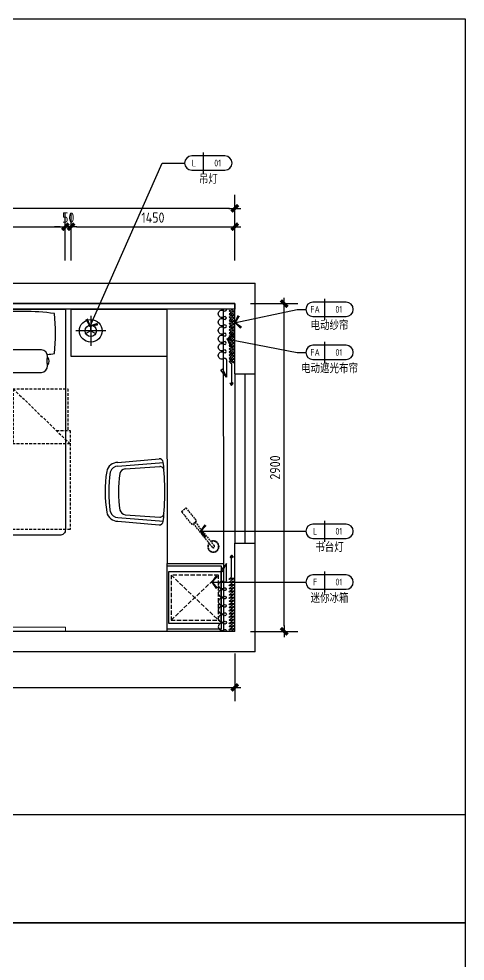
# Model space of a CAD drawing. Extents: x 220391 to 385981, y 332279 to 483868.
# Drawn here: x 263647 to 267600, y 475532 to 483868 of the extents above; entities that cross this region are included whole.
import ezdxf
from ezdxf.enums import TextEntityAlignment as Align

# ---------------------------------------------------------------- set-up
doc = ezdxf.new("R2010")
doc.units = 0
doc.header["$MEASUREMENT"] = 0
doc.linetypes.add('DOM-虚线', pattern=[0.35, 0.25, -0.1])
doc.linetypes.add('HIDDEN', pattern=[0.375, 0.25, -0.125, 0, 0])
for name, color, linetype in [('0-索引文字', 50, 'Continuous'), ('F-平面灯具(0.15)-DOM', 1, 'Continuous'), ('F-活动家私(0.25)-DOM', 51, 'Continuous'), ('F-窗帘(0.12)-DOM', 120, 'Continuous'), ('墙体', 4, 'Continuous')]:
    doc.layers.add(name, color=color, linetype=linetype)
doc.layers.add('卫生器具', color=7, linetype='Continuous', lineweight=15)
doc.styles.add('DOM-romans.shx', font='dim.shx')
doc.styles.add('st', font='', dxfattribs={"width": 0.7})
doc.styles.add('家具平面底图$0$st', font='')
doc.styles.get('st').set_extended_font_data('SimSun')
doc.styles.get('家具平面底图$0$st').set_extended_font_data('YouYuan')
doc.dimstyles.new('DOM_DIM_1 80', dxfattribs={"dimscale": 60, "dimtxt": 1.5, "dimasz": 0.8, "dimexe": 2, "dimexo": 1.5, "dimgap": 0.6, "dimtad": 1, "dimdec": 0, "dimrnd": 5, "dimzin": 12, "dimdsep": 46, "dimtxsty": 'DOM-romans.shx', "dimblk": 'DOM_Dimension_Tick', "dimcen": 0.125, "dimclrd": 44, "dimclre": 44, "dimclrt": 50, "dimadec": 0, "dimazin": 0, "dimtfac": 1, "dimtdec": 0, "dimtix": 1, "dimtmove": 2, "dimatfit": 3, "dimldrblk": 'DOM_Leader_Arrow', "dimfxl": 0, "dimtvp": 1, "dimtolj": 1, "dimtzin": 0, "dimarcsym": 0})

# ---------------------------------------------------------------- blocks, each defined once
blk = doc.blocks.new('A$C24FB7273')
at = {"color": 8, "linetype": 'HIDDEN', "ltscale": 100}
for p in [(-704.2, -212.5), (-1191.3, -717)]:
    blk.add_line(p, (-1191.3, -212.5), dxfattribs=at)
blk.add_lwpolyline([(0, -675), (-1950, -675, -0.414214), (-2000, -625), (-2000, 625, -0.414214), (-1950, 675), (0, 675)], format="xyb", close=True)
for points in [[(-1072.6, -594), (-1072.6, -717), (-1950, -717), (-1950, 715.5), (-1072.6, 715.5), (-1072.6, -212.5)], [(-1072.6, 693.8), (-704.2, 693.8), (-704.2, -695.4), (-1072.6, -695.4)], [(-704.2, -212.5), (-1191.3, -717)]]:
    blk.add_lwpolyline(points, dxfattribs=at)
at = {"color": 8}
for points in [[(-559, 157.2), (-559, 478.5, -0.392708), (-499.8, 533.5, -0.035252), (-491.5, 532.9, 0.092308), (-426.5, 532.9, -0.035252), (-418.1, 533.5, -0.392708), (-359, 478.5), (-359, 157.2, -0.392708), (-418.1, 102.3, -0.035252), (-426.5, 102.9, 0.092308), (-491.5, 102.9, -0.035252), (-499.8, 102.3, -0.392708), (-559, 157.2, 27.022466)], [(-426.5, 532.9, 0.307692), (-491.5, 532.9, -1.888889)], [(-426.5, 102.9, -0.307692), (-491.5, 102.9, 1.888889)], [(-426.5, -86.7, 0.307692), (-491.5, -86.7, -1.888889)], [(-559, -141.1), (-559, -462.4, 0.392708), (-499.8, -517.3, 0.035252), (-491.5, -516.7, -0.092308), (-426.5, -516.7, 0.035252), (-418.1, -517.3, 0.392708), (-359, -462.4), (-359, -141.1, 0.392708), (-418.1, -86.2, 0.035252), (-426.5, -86.7, -0.092308), (-491.5, -86.7, 0.035252), (-499.8, -86.2, 0.392708), (-559, -141.1, -27.022466)], [(-426.5, -516.7, -0.307692), (-491.5, -516.7, 1.888889)]]:
    blk.add_lwpolyline(points, format="xyb", dxfattribs=at)
for centre, radius, start, end in [((3293.2, 181.1), 3709.4, 173.5905, 174.59393), ((-224.7, -1310.4), 1912.9, 84.39105, 95.04685), ((-2294.8, 303.1), 2275.6, 353.45522, 7.32959), ((3293.2, 331.1), 3709.4, 183.52528, 184.47157), ((-229, 1946.7), 1912.9, 264.72401, 275.85099), ((3293.2, -314.9), 3709.4, 175.52843, 176.47472), ((-229, -1930.5), 1912.9, 84.14901, 95.27599), ((-2294.8, -287), 2275.6, 352.67041, 6.54478), ((3293.2, -164.9), 3709.4, 185.40607, 186.4095), ((-224.7, 1326.5), 1912.9, 264.95315, 275.60895)]:
    blk.add_arc(centre, radius, start, end, dxfattribs=at)
at = {"layer": 'F-活动家私(0.25)-DOM', "color": 8, "style": '家具平面底图$0$st', "width": 0.8}
blk.add_text('1350*2000', height=100, rotation=180, dxfattribs=at).set_placement((-1514.8, 557.2), align=Align.MIDDLE_CENTER)
blk = doc.blocks.new('做成ACAD TuKuai0337')
at = {"color": 57, "linetype": 'Continuous'}
for points in [[(0, 193), (0, -193)], [(193, 0), (-193, 0)], [(0, 0), (0, 73)]]:
    blk.add_lwpolyline(points, dxfattribs=at)
at = {"color": 58, "linetype": 'Continuous'}
for points in [[(0, 0), (-63, -36)], [(0, 0), (63, -36)]]:
    blk.add_lwpolyline(points, dxfattribs=at)
at = {"linetype": 'Continuous'}
blk.add_circle((0, 0), 146, dxfattribs=at)
at = {"color": 57, "linetype": 'Continuous'}
blk.add_circle((0, 0), 72.9, dxfattribs=at)
blk = doc.blocks.new('ehrhhh')
at = {"color": 0}
blk.add_line((292356.6, 467829.6), (315961.1, 467829.6), dxfattribs=at)
blk.add_lwpolyline([(292356.6, 474869.8), (315961.1, 474869.8), (315961.1, 466871.5), (292356.6, 466871.5)], close=True, dxfattribs=at)
blk = doc.blocks.new('A$C487077fa')
at = {"color": 53}
for p, q in [((-415.3, 260.9), (-50.8, 292.3)), ((-414.9, 228.3), (-13.2, 260.7)), ((-414.9, -228.3), (-13.2, -260.7)), ((-415.3, -260.9), (-50.8, -292.3))]:
    blk.add_line(p, q, dxfattribs=at)
at = {"color": 8}
for p, q in [((-352.5, 203), (-44.7, 223.2)), ((-350.1, -203.2), (-44.7, -223.2))]:
    blk.add_line(p, q, dxfattribs=at)
at = {"color": 53}
for centre, radius, start, end in [((-414.3, 157.7), 103.2, 90.55398, 167.72857), ((-47.8, 257.7), 34.7, 5.82364, 95), ((-2574.6, 0), 2574.6, 0, 5.81254), ((647.6, 0), 1176.5, 171.21904, 188.83407), ((647.6, 0), 1143.9, 171.21904, 188.83407), ((-414.2, 157.5), 70.8, 90.53615, 165.96254), ((-2574.6, 0), 2574.6, 354.18746, 0), ((-414.2, -157.5), 103.3, 192.92393, 269.41741), ((-414.1, -157.2), 71, 195.02359, 269.39601), ((-47.8, -257.7), 34.7, 265, 354.17636)]:
    blk.add_arc(centre, radius, start, end, dxfattribs=at)
at = {"color": 8}
for centre, radius, start, end in [((-348.8, 153.6), 49.6, 94.26021, 170.81167), ((-41.7, 188.6), 34.7, 4.25834, 95), ((647.6, 0), 1057.7, 171.21904, 188.83407), ((-344, -148), 55.5, 195.00779, 263.66303), ((-41.7, -188.6), 34.7, 265, 355.74166)]:
    blk.add_arc(centre, radius, start, end, dxfattribs=at)
blk = doc.blocks.new('GFAGA')
at = {"layer": 'F-活动家私(0.25)-DOM', "color": 1, "linetype": 'DOM-虚线', "ltscale": 150}
for p, q in [((-420, 0), (0, 400)), ((-420, 400), (0, 0))]:
    blk.add_line(p, q, dxfattribs=at)
blk.add_lwpolyline([(-420, 0), (0, 0), (0, 400), (-420, 400)], close=True, dxfattribs=at)
blk = doc.blocks.new('A$C9f55a01e')
at = {"layer": 'F-活动家私(0.25)-DOM', "color": 8}
blk.add_lwpolyline([(480, 480), (480, 20), (20, 20), (20, 480)], close=True, dxfattribs=at)
blk.add_blockref('GFAGA', (459.9, 50), dxfattribs=at)
blk = doc.blocks.new('A$Cfbbf359a')
at = {"layer": 'F-平面灯具(0.15)-DOM', "linetype": 'DOM-虚线', "ltscale": 60}
blk.add_lwpolyline([(-385.4, 166.9), (-244.5, 115.6), (-261.6, 68.6), (-402.5, 119.9)], close=True, dxfattribs=at)
blk.add_lwpolyline([(-249.6, 101.5), (3.4, 9.4, -1), (-3.4, -9.4), (-256.5, 82.7)], format="xyb", close=True, dxfattribs=at)
for radius in [50, 47]:
    blk.add_arc((0, 0), radius, 171.53696, 148.46304, dxfattribs=at)
blk = doc.blocks.new('布帘及纱帘平面-DW')
at = {"layer": 'F-窗帘(0.12)-DOM', "color": 1, "linetype": 'Continuous'}
for p, q in [((-515.2, -32791.5), (-578.7, -32743.6)), ((-670, -32791.5), (-515.2, -32791.5)), ((-637.2, -32837.5), (-441.5, -32837.5))]:
    blk.add_line(p, q, dxfattribs=at)
at = {"layer": 'F-窗帘(0.12)-DOM', "color": 1, "linetype": 'Continuous', "flags": 128}
for points in [[(-965.3, -32791.5, -0.608416), (-975.9, -32771.1, 0.608416), (-1002.2, -32720.2, 0.608416), (-1028.5, -32771.1, -1.932003), (-1049.7, -32771.1, 0.608416), (-1076, -32720.3, 0.608416), (-1102.3, -32771.1, -0.608485), (-1112.9, -32791.6, -0.608485)], [(-670, -32791.5, -0.608416), (-680.6, -32771.1, 0.608416), (-707, -32720.2, 0.608416), (-733.3, -32771.1, -1.932003), (-754.4, -32771.1, 0.608416), (-780.8, -32720.2, 0.608416), (-807.1, -32771.1, -1.932003), (-828.2, -32771.1, 0.608416), (-854.6, -32720.2, 0.608416), (-880.9, -32771.1, -1.932003), (-902, -32771.1, 0.608416), (-928.4, -32720.2, 0.608416), (-954.7, -32771.1, -0.608416), (-965.3, -32791.5, 0.608416)]]:
    blk.add_lwpolyline(points, format="xyb", dxfattribs=at)
at = {"layer": 'F-窗帘(0.12)-DOM', "color": 1, "linetype": 'Continuous'}
for points in [[(-578.7, -32743.6), (-588, -32758.8), (-515.2, -32791.5)], [(-441.5, -32837.5), (-461.9, -32824.2), (-466.2, -32828.4), (-441.5, -32837.5)], [(-441.5, -32837.5), (-461.9, -32850.9), (-466.2, -32846.6), (-441.5, -32837.5)]]:
    blk.add_lwpolyline(points, dxfattribs=at)
at = {"layer": 'F-窗帘(0.12)-DOM', "color": 1, "linetype": 'Continuous', "extrusion": (0, 0, -1)}
for centre, start_param, end_param in [((-1105.9, -32837.6), 1.716714, 4.858306), ((-1091.9, -32837.6), -1.424879, 1.716714), ((-1077.9, -32837.6), 1.716714, 4.858306), ((-1063.9, -32837.6), -1.424879, 1.716714), ((-1049.9, -32837.6), 1.716714, 4.858306), ((-1036, -32837.6), -1.424879, 1.716714), ((-1022, -32837.6), 1.716714, 4.858306), ((-1008, -32837.6), -1.424879, 1.716714), ((-994, -32837.6), 1.716714, 4.858306), ((-980, -32837.6), -1.424879, 1.716714), ((-966, -32837.6), 1.716714, 4.858306), ((-952, -32837.6), -1.424879, 1.716714), ((-938, -32837.6), 1.716714, 4.858306), ((-924, -32837.6), -1.424879, 1.716714), ((-910, -32837.6), 1.716714, 4.858306), ((-896, -32837.6), -1.424879, 1.716714), ((-882, -32837.6), 1.716714, 4.858306), ((-868.1, -32837.6), -1.424879, 1.716714), ((-854.1, -32837.6), 1.716714, 4.858306), ((-840.1, -32837.6), -1.424879, 1.716714), ((-826.1, -32837.6), 1.716714, 4.858306), ((-812.1, -32837.6), -1.424879, 1.716714), ((-798.1, -32837.6), 1.716714, 4.858306), ((-784.1, -32837.6), -1.424879, 1.716714), ((-770.1, -32837.6), 1.716714, 4.858306), ((-756.1, -32837.6), -1.424879, 1.716714), ((-742.1, -32837.6), 1.716714, 4.858306), ((-728.1, -32837.6), -1.424879, 1.716714), ((-714.1, -32837.6), 1.716714, 4.858306), ((-700.2, -32837.6), -1.424879, 1.716714), ((-686.2, -32837.6), 1.716714, 4.858306), ((-672.2, -32837.6), -1.424879, 1.716714), ((-658.2, -32837.6), 1.716714, 4.858306), ((-644.2, -32837.5), -1.424879, 1.716714)]:
    blk.add_ellipse(centre, major_axis=(-12, 20.8), ratio=0.254545, start_param=start_param, end_param=end_param, dxfattribs=at)
blk = doc.blocks.new('A$Cc65caf1e')
at = {"layer": 'F-窗帘(0.12)-DOM', "color": 8, "rotation": 90}
blk.add_blockref('布帘及纱帘平面-DW', (-32857.8, 1097.2), dxfattribs=at)
blk = doc.blocks.new('DOM_Dimension_Tick')
at = {"color": 0, "linetype": 'ByBlock'}
for p, q in [((-1.09, 0), (0, 0)), ((0, 0), (1.09, 0))]:
    blk.add_line(p, q, dxfattribs=at)
at = {"color": 0, "linetype": 'Continuous', "const_width": 0.608}
blk.add_lwpolyline([(-0.61, -0.61), (0.61, 0.61)], dxfattribs=at)
blk = doc.blocks.new('*D550')
at = {"color": 44, "lineweight": -2, "transparency": 16777216}
for p, q in [((262709.6, 482148.7), (262709.6, 482149)), ((264059.6, 482148.7), (264059.6, 482149)), ((262757.6, 482029), (264011.6, 482029))]:
    blk.add_line(p, q, dxfattribs=at)
at = {"layer": 'Defpoints', "color": 0, "transparency": 16777216}
for p in [(264059.6, 482029), (262709.6, 481299, 1044096.2), (264059.6, 481299, 1044096.2)]:
    blk.add_point(p, dxfattribs=at)
at = {"color": 44, "lineweight": -2, "transparency": 16777216, "xscale": 48, "yscale": 48, "zscale": 48, "rotation": 180}
blk.add_blockref('DOM_Dimension_Tick', (262709.6, 482029), dxfattribs=at)
at = {"color": 44, "lineweight": -2, "transparency": 16777216, "xscale": 48, "yscale": 48, "zscale": 48}
blk.add_blockref('DOM_Dimension_Tick', (264059.6, 482029), dxfattribs=at)
at = {"color": 50, "transparency": 16777216, "insert": (263384.6, 482110), "char_height": 90, "attachment_point": 5, "style": 'DOM-romans.shx'}
blk.add_mtext('\\A1;1350', dxfattribs=at)
blk = doc.blocks.new('DOM_Leader_Arrow')
at = {"color": 0, "linetype": 'ByBlock'}
blk.add_line((0, 0), (-1.5, 0), dxfattribs=at)
for points in [[(-1.29, 1), (-0.89, 1.28), (-0.36, 0), (0, 0)], [(-1.29, -1), (-0.89, -1.28), (-0.36, 0), (0, 0)]]:
    blk.add_solid(points, dxfattribs=at)
blk = doc.blocks.new('*D551')
at = {"color": 44, "lineweight": -2, "transparency": 16777216}
for p, q in [((264109.6, 482148.7), (264109.6, 482149)), ((265559.6, 482148.7), (265559.6, 482149)), ((264157.6, 482029), (265511.6, 482029))]:
    blk.add_line(p, q, dxfattribs=at)
at = {"layer": 'Defpoints', "color": 0, "transparency": 16777216}
for p in [(265559.6, 482029), (264109.6, 481299, 1044096.2), (265559.6, 481348.9, 1044096.2)]:
    blk.add_point(p, dxfattribs=at)
at = {"color": 44, "lineweight": -2, "transparency": 16777216, "xscale": 48, "yscale": 48, "zscale": 48, "rotation": 180}
blk.add_blockref('DOM_Dimension_Tick', (264109.6, 482029), dxfattribs=at)
at = {"color": 44, "lineweight": -2, "transparency": 16777216, "xscale": 48, "yscale": 48, "zscale": 48}
blk.add_blockref('DOM_Dimension_Tick', (265559.6, 482029), dxfattribs=at)
at = {"color": 50, "transparency": 16777216, "insert": (264834.6, 482110), "char_height": 90, "attachment_point": 5, "style": 'DOM-romans.shx'}
blk.add_mtext('\\A1;1450', dxfattribs=at)
blk = doc.blocks.new('*D552')
at = {"color": 44, "lineweight": -2, "transparency": 16777216}
for p, q in [((257939.4, 482311.1), (257939.4, 482311.5)), ((265559.6, 482311.1), (265559.6, 482311.5)), ((265511.6, 482191.5), (257987.4, 482191.5))]:
    blk.add_line(p, q, dxfattribs=at)
at = {"layer": 'Defpoints', "color": 0, "transparency": 16777216}
for p in [(257939.4, 482191.5), (257939.4, 481349, 1044096.2), (265559.6, 481348.9, 1044096.2)]:
    blk.add_point(p, dxfattribs=at)
at = {"color": 44, "lineweight": -2, "transparency": 16777216, "xscale": 48, "yscale": 48, "zscale": 48, "rotation": 180}
blk.add_blockref('DOM_Dimension_Tick', (257939.4, 482191.5), dxfattribs=at)
at = {"color": 44, "lineweight": -2, "transparency": 16777216, "xscale": 48, "yscale": 48, "zscale": 48}
blk.add_blockref('DOM_Dimension_Tick', (265559.6, 482191.5), dxfattribs=at)
at = {"color": 50, "transparency": 16777216, "insert": (261749.5, 482272.5), "char_height": 90, "attachment_point": 5, "style": 'DOM-romans.shx'}
blk.add_mtext('\\A1;7620', dxfattribs=at)
blk = doc.blocks.new('A$C82975cfe')
at = {"color": 44}
blk.add_line((-300, 0), (120, 0), dxfattribs=at)
blk = doc.blocks.new('*D558')
at = {"color": 44, "lineweight": -2, "transparency": 16777216}
for p, q in [((265997.5, 478497), (265997.5, 481301)), ((266117.3, 481349), (266117.5, 481349)), ((266117.3, 478449), (266117.5, 478449))]:
    blk.add_line(p, q, dxfattribs=at)
at = {"layer": 'Defpoints', "color": 0, "transparency": 16777216}
for p in [(265559.6, 481349, 1044096.2), (265997.5, 481349), (265559.6, 478449, 1044096.2)]:
    blk.add_point(p, dxfattribs=at)
at = {"color": 44, "lineweight": -2, "transparency": 16777216, "xscale": 48, "yscale": 48, "zscale": 48}
for p, rotation in [((265997.5, 481349), 90), ((265997.5, 478449), 270)]:
    blk.add_blockref('DOM_Dimension_Tick', p, dxfattribs=dict(at, rotation=rotation))
at = {"color": 50, "transparency": 16777216, "insert": (265916.5, 479899), "char_height": 90, "attachment_point": 5, "rotation": 90, "style": 'DOM-romans.shx'}
blk.add_mtext('\\A1;2900', dxfattribs=at)
blk = doc.blocks.new('DOM-立面家具标注符号-002')
blk.add_line((0, 3.1), (0, -3.1))
at = {"color": 150}
blk.add_lwpolyline([(-3.4, 2.1, 1), (-3.4, -2.1), (6.4, -2.1, 1), (6.4, 2.1)], format="xyb", close=True, dxfattribs=at)
at = {"style": 'st', "width": 0.8, "flags": 4}
blk.add_attdef('ITEM6', text='', height=2.5, dxfattribs=at).set_placement((-6, 0), align=Align.MIDDLE_RIGHT)
at = {"style": 'DOM-romans.shx', "width": 0.8}
for tag, flags, p in [('NUM1', 12, (-2.75, 0)), ('NUM2', 4, (4.25, 0)), ('NUM4', 4, (1.5, -4.6)), ('NUM5', 4, (1.5, -7.6))]:
    blk.add_attdef(tag, text='', height=2, dxfattribs=dict(at, flags=flags)).set_placement(p, align=Align.MIDDLE)
at = {"style": 'st', "width": 0.8, "flags": 4}
blk.add_attdef('NUM3', text='', height=2.5, dxfattribs=at).set_placement((9, 0), align=Align.MIDDLE_LEFT)
blk.add_attdef('NUM7', text='', height=2.5, dxfattribs=at).set_placement((1.5, -10.85), align=Align.MIDDLE_CENTER)
blk = doc.blocks.new('DOM-立面家具标注符号')
blk.add_line((0, 3.1), (0, -3.1))
at = {"color": 150}
blk.add_lwpolyline([(-3.4, 2.1, 1), (-3.4, -2.1), (6.4, -2.1, 1), (6.4, 2.1)], format="xyb", close=True, dxfattribs=at)
at = {"style": 'st', "width": 0.8, "flags": 4}
blk.add_attdef('ITEM5', text='', height=2.5, dxfattribs=at).set_placement((-6, 0), align=Align.MIDDLE_RIGHT)
at = {"style": 'DOM-romans.shx', "width": 0.8}
for tag, flags, p in [('NUM1', 12, (-2.75, 0)), ('NUM2', 4, (4.25, 0)), ('NUM4', 4, (1.5, -4.6))]:
    blk.add_attdef(tag, text='', height=2, dxfattribs=dict(at, flags=flags)).set_placement(p, align=Align.MIDDLE)
at = {"style": 'st', "width": 0.8, "flags": 4}
blk.add_attdef('NUM3', text='', height=2.5, dxfattribs=at).set_placement((9, 0), align=Align.MIDDLE_LEFT)
blk.add_attdef('NUM6', text='', height=2.5, dxfattribs=at).set_placement((1.5, -8.35), align=Align.MIDDLE_CENTER)
blk = doc.blocks.new('*D559')
at = {"color": 44, "lineweight": -2, "transparency": 16777216}
for p, q in [((257987.4, 477952.6), (265511.6, 477952.6)), ((257939.4, 477832.8), (257939.4, 477832.6)), ((265559.6, 477832.8), (265559.6, 477832.6))]:
    blk.add_line(p, q, dxfattribs=at)
at = {"layer": 'Defpoints', "color": 0, "transparency": 16777216}
for p in [(257939.4, 478449, 1044096.2), (265559.6, 478449, 1044096.2), (265559.6, 477952.6)]:
    blk.add_point(p, dxfattribs=at)
at = {"color": 44, "lineweight": -2, "transparency": 16777216, "xscale": 48, "yscale": 48, "zscale": 48, "rotation": 180}
blk.add_blockref('DOM_Dimension_Tick', (257939.4, 477952.6), dxfattribs=at)
at = {"color": 44, "lineweight": -2, "transparency": 16777216, "xscale": 48, "yscale": 48, "zscale": 48}
blk.add_blockref('DOM_Dimension_Tick', (265559.6, 477952.6), dxfattribs=at)
at = {"color": 50, "transparency": 16777216, "insert": (261749.5, 478033.6), "char_height": 90, "attachment_point": 5, "style": 'DOM-romans.shx'}
blk.add_mtext('\\A1;7620', dxfattribs=at)
blk = doc.blocks.new('*D804')
at = {"color": 44, "lineweight": -2, "transparency": 16777216}
for p, q in [((264059.6, 482148.7), (264059.6, 482149)), ((264109.6, 482148.7), (264109.6, 482149)), ((264011.6, 482029), (263963.6, 482029)), ((264109.6, 482029), (264059.6, 482029)), ((264157.6, 482029), (264205.6, 482029))]:
    blk.add_line(p, q, dxfattribs=at)
at = {"layer": 'Defpoints', "color": 0, "transparency": 16777216}
for p in [(264059.6, 482029), (264059.6, 481299, 1044096.2), (264109.6, 481299, 1044096.2)]:
    blk.add_point(p, dxfattribs=at)
at = {"color": 44, "lineweight": -2, "transparency": 16777216, "xscale": 48, "yscale": 48, "zscale": 48}
blk.add_blockref('DOM_Dimension_Tick', (264059.6, 482029), dxfattribs=at)
at = {"color": 44, "lineweight": -2, "transparency": 16777216, "xscale": 48, "yscale": 48, "zscale": 48, "rotation": 180}
blk.add_blockref('DOM_Dimension_Tick', (264109.6, 482029), dxfattribs=at)
at = {"color": 50, "transparency": 16777216, "insert": (264084.6, 482110), "char_height": 90, "attachment_point": 5, "style": 'DOM-romans.shx'}
blk.add_mtext('\\A1;50', dxfattribs=at)

msp = doc.modelspace()

# ---------------------------------------------------------------- linework, layer by layer
at = {"color": 2}
for p, q in [((265461.9, 479049, 1044096.2), (265459.6, 481299, 1044096.2)), ((264957.3, 480899, 1044096.2), (264959.6, 479049, 1044096.2)), ((264959.6, 479049, 1044096.2), (265461.9, 479049, 1044096.2))]:
    msp.add_line(p, q, dxfattribs=at)
at = {"color": 4}
msp.add_line((265559.6, 480729, 1044096.2), (265559.6, 481348.9, 1044096.2), dxfattribs=at)
at = {"color": 8}
for p, q in [((265559.6, 480729, 1044096.2), (265560.9, 479229, 1044096.2)), ((265739.6, 479229, 1044096.2), (265739.6, 480729, 1044096.2))]:
    msp.add_line(p, q, dxfattribs=at)
at = {"color": 3}
msp.add_line((265649.6, 480729, 1044096.2), (265649.6, 479229, 1044096.2), dxfattribs=at)
at = {"color": 2, "elevation": 1044096.2}
for points in [[(265559.6, 481299), (260609.4, 481299), (260609.4, 481348.9), (265559.6, 481348.9)], [(264957.4, 480881), (264109.6, 480881), (264109.6, 481299), (264957.4, 481299)], [(264959.6, 478449), (264959.6, 479049), (265459.6, 479049), (265459.6, 478449)]]:
    msp.add_lwpolyline(points, close=True, dxfattribs=at)
msp.add_lwpolyline([(264959.6, 479049), (265459.6, 479049), (265459.6, 478449), (264959.6, 478449)], dxfattribs=at)
at = {"color": 8, "elevation": 1044096.2}
msp.add_lwpolyline([(264959.6, 479029), (265439.6, 479029), (265439.6, 478469), (264959.6, 478469)], dxfattribs=at)
at = {"layer": '卫生器具', "color": 1, "ltscale": 10, "elevation": 1044096.2}
msp.add_lwpolyline([(260609.4, 478485), (264059.6, 478485), (264059.6, 478449), (260609.4, 478449)], close=True, dxfattribs=at)
at = {"layer": '墙体'}
for p, q in [((258879.4, 481529, 1044096.2), (265739.6, 481529, 1044096.2)), ((265739.6, 480729, 1044096.2), (265739.6, 481529, 1044096.2)), ((265559.6, 481349.1, 1044096.2), (258879.4, 481349, 1044096.2)), ((265559.6, 480729, 1044096.2), (265739.6, 480729, 1044096.2)), ((265559.6, 478449, 1044096.2), (265559.6, 479229, 1044096.2)), ((265559.6, 479229, 1044096.2), (265739.6, 479229, 1044096.2)), ((265739.6, 478269, 1044096.2), (265739.6, 479229, 1044096.2)), ((265559.6, 478449, 1044096.2), (257939.4, 478449, 1044096.2)), ((265739.6, 478269, 1044096.2), (257759.4, 478269, 1044096.2))]:
    msp.add_line(p, q, dxfattribs=at)

# ---------------------------------------------------------------- block references
at = {"color": 4}
for name, p in [('ehrhhh', (-48360.7, 8998.3)), ('A$C487077fa', (264940, 479683.6)), ('A$Cc65caf1e', (265551.1, 478469, 1044096.2)), ('A$C9f55a01e', (264955.2, 478497.5, 1044096.2)), ('ehrhhh', (-48360.7, 1000))]:
    msp.add_blockref(name, p, dxfattribs=at)
for name, p, rotation in [('A$C82975cfe', (265559.6, 482191.5), 90.00000000000001), ('A$C82975cfe', (264057.2, 482029), 90.00000000000001), ('A$C82975cfe', (264109.6, 482029), 90.00000000000001), ('A$C82975cfe', (265559.6, 482029), 90.00000000000001), ('A$Cfbbf359a', (265369.9, 479199.3), 328.796135293141)]:
    msp.add_blockref(name, p, dxfattribs=dict(at, rotation=rotation))
at = {"color": 4, "xscale": -1}
for name, p, rotation in [('A$Cc65caf1e', (265551.1, 481279.7, 1044096.2), 180), ('A$C82975cfe', (265997.5, 481349), 180), ('A$C82975cfe', (265997.5, 478449), 180), ('A$C82975cfe', (265559.6, 477952.6), 90)]:
    msp.add_blockref(name, p, dxfattribs=dict(at, rotation=rotation))
at = {"layer": '0-索引文字'}
ref = msp.add_blockref('DOM-立面家具标注符号-002', (265280.4, 482591.9, 1044096.2), dxfattribs=dict(at, xscale=30, yscale=30, zscale=30))
ref.add_attrib('NUM1', 'L', dxfattribs={"layer": '0', "height": 60, "style": 'DOM-romans.shx', "width": 0.8}).set_placement((265197.9, 482591.9, 1044096.2), align=Align.MIDDLE)
ref.add_attrib('NUM2', '01', dxfattribs={"layer": '0', "height": 60, "style": 'DOM-romans.shx', "width": 0.8}).set_placement((265407.9, 482591.9, 1044096.2), align=Align.MIDDLE)
ref.add_attrib('NUM7', '吊灯', dxfattribs={"layer": '0', "height": 75, "style": 'st', "width": 0.8}).set_placement((265325.4, 482453.9, 1044096.2), align=Align.MIDDLE_CENTER)
ref = msp.add_blockref('DOM-立面家具标注符号-002', (266353.8, 481298, 1044096.2), dxfattribs=dict(at, xscale=30, yscale=30, zscale=30))
ref.add_attrib('NUM1', 'FA', dxfattribs={"layer": '0', "height": 60, "style": 'DOM-romans.shx', "width": 0.8}).set_placement((266271.3, 481298, 1044096.2), align=Align.MIDDLE)
ref.add_attrib('NUM2', '01', dxfattribs={"layer": '0', "height": 60, "style": 'DOM-romans.shx', "width": 0.8}).set_placement((266481.3, 481298, 1044096.2), align=Align.MIDDLE)
ref.add_attrib('NUM7', '电动纱帘', dxfattribs={"layer": '0', "height": 75, "style": 'st', "width": 0.8}).set_placement((266398.8, 481160, 1044096.2), align=Align.MIDDLE_CENTER)
ref = msp.add_blockref('DOM-立面家具标注符号-002', (266353.8, 480916.9, 1044096.2), dxfattribs=dict(at, xscale=30, yscale=30, zscale=30))
ref.add_attrib('NUM1', 'FA', dxfattribs={"layer": '0', "height": 60, "style": 'DOM-romans.shx', "width": 0.8}).set_placement((266271.3, 480916.9, 1044096.2), align=Align.MIDDLE)
ref.add_attrib('NUM2', '01', dxfattribs={"layer": '0', "height": 60, "style": 'DOM-romans.shx', "width": 0.8}).set_placement((266481.3, 480916.9, 1044096.2), align=Align.MIDDLE)
ref.add_attrib('NUM7', '电动遮光布帘', dxfattribs={"layer": '0', "height": 75, "style": 'st', "width": 0.8}).set_placement((266398.8, 480778.9, 1044096.2), align=Align.MIDDLE_CENTER)
ref = msp.add_blockref('DOM-立面家具标注符号', (266353.8, 479334.8), dxfattribs=dict(at, xscale=30, yscale=30, zscale=30))
ref.add_attrib('NUM1', 'L', dxfattribs={"layer": '0', "height": 60, "style": 'DOM-romans.shx', "width": 0.8}).set_placement((266271.3, 479334.8), align=Align.MIDDLE)
ref.add_attrib('NUM2', '01', dxfattribs={"layer": '0', "height": 60, "style": 'DOM-romans.shx', "width": 0.8}).set_placement((266481.3, 479334.8), align=Align.MIDDLE)
ref.add_attrib('NUM6', '书台灯', dxfattribs={"layer": '0', "height": 75, "style": 'st', "width": 0.8}).set_placement((266398.8, 479196.8), align=Align.MIDDLE_CENTER)
ref = msp.add_blockref('DOM-立面家具标注符号-002', (266353.8, 478884.9), dxfattribs=dict(at, xscale=30, yscale=30, zscale=30))
ref.add_attrib('NUM1', 'F', dxfattribs={"layer": '0', "height": 60, "style": 'DOM-romans.shx', "width": 0.8}).set_placement((266271.3, 478884.9), align=Align.MIDDLE)
ref.add_attrib('NUM2', '01', dxfattribs={"layer": '0', "height": 60, "style": 'DOM-romans.shx', "width": 0.8}).set_placement((266481.3, 478884.9), align=Align.MIDDLE)
ref.add_attrib('NUM7', '迷你冰箱', dxfattribs={"layer": '0', "height": 75, "style": 'st', "width": 0.8}).set_placement((266398.8, 478746.9), align=Align.MIDDLE_CENTER)
at = {"layer": 'F-活动家私(0.25)-DOM', "extrusion": (0, 0, -1), "xscale": -1, "zscale": -1, "rotation": 270}
msp.add_blockref('A$C24FB7273', (-263384.6, 481299, -1044096.2), dxfattribs=at)
at = {"layer": 'F-活动家私(0.25)-DOM', "xscale": 0.6872852233676977, "yscale": 0.6872852233676977, "zscale": 0.6872852233676977}
msp.add_blockref('做成ACAD TuKuai0337', (264283.6, 481108, 1044096.2), dxfattribs=at)

# ---------------------------------------------------------------- dimensions: what is measured, and where the dimension line sits
at = {"color": 4}
for base, p1, p2, picture, middle in [((257939.4, 482191.5), (265559.6, 481348.9, 1044096.2), (257939.4, 481349, 1044096.2), '*D552', (261749.5, 482272.5)), ((264059.6, 482029), (262709.6, 481299, 1044096.2), (264059.6, 481299, 1044096.2), '*D550', (263384.6, 482110)), ((264059.6, 482029), (264109.6, 481299, 1044096.2), (264059.6, 481299, 1044096.2), '*D804', (264084.6, 482110)), ((265559.6, 482029), (264109.6, 481299, 1044096.2), (265559.6, 481348.9, 1044096.2), '*D551', (264834.6, 482110)), ((265559.6, 477952.6), (257939.4, 478449, 1044096.2), (265559.6, 478449, 1044096.2), '*D559', (261749.5, 478033.6))]:
    dim = msp.add_linear_dim(base=base, p1=p1, p2=p2, dimstyle='DOM_DIM_1 80', dxfattribs=at)
    dim.commit()
    dim.dimension.update_dxf_attribs({"geometry": picture, "text_midpoint": middle})
dim = msp.add_linear_dim(base=(265997.5, 481349), p1=(265559.6, 478449, 1044096.2), p2=(265559.6, 481349, 1044096.2), angle=90, dimstyle='DOM_DIM_1 80', dxfattribs=at)
dim.commit()
dim.dimension.update_dxf_attribs({"geometry": '*D558', "text_midpoint": (265916.5, 479899)})

# ---------------------------------------------------------------- leaders
for points in [[(264275.2, 481142.4, 1044096.2), (264915.4, 482591.9, 1044096.2), (265115.4, 482591.9, 1044096.2)], [(265554.7, 481177.9, 1044096.2), (266111.8, 481298, 1044096.2), (266188.8, 481298, 1044096.2)], [(265486.7, 481037, 1044096.2), (266111.8, 480916.9, 1044096.2), (266188.8, 480916.9, 1044096.2)], [(265248.1, 479334.8), (266188.8, 479334.8)], [(265349.3, 478884.9), (266188.8, 478884.9)]]:
    msp.add_leader(points, dimstyle='DOM_DIM_1 80', override={"dimgap": 0.6, "dimtad": 0}, dxfattribs=at)

doc.saveas('drawing.dxf')
